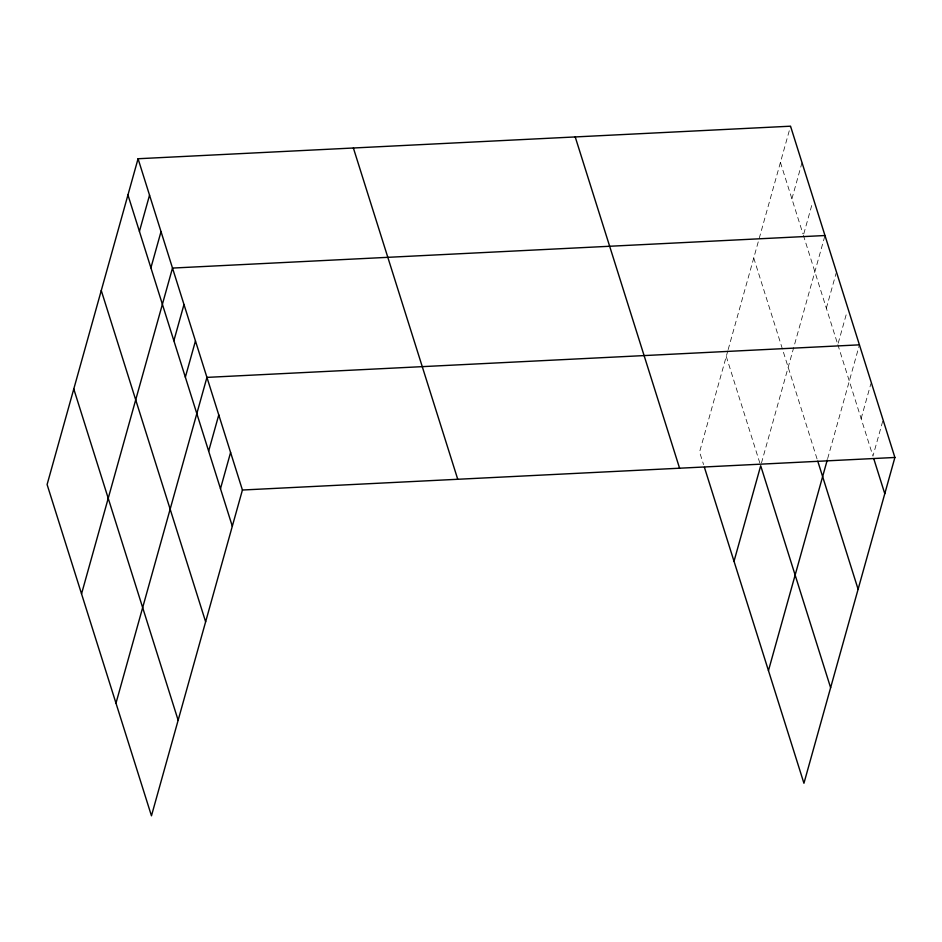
<?xml version="1.0" encoding="UTF-8"?>
<svg xmlns="http://www.w3.org/2000/svg" width="942" height="942" viewBox="0 0 942 942"><rect width="100%" height="100%" fill="white"/><g stroke="black" fill="none" stroke-linecap="round" stroke-linejoin="round"><path stroke-width="0.71" stroke-dasharray="4.71 3.53" d="M727.789 350.954L699.576 451.983L703.556 464.594M728.166 349.588L790.538 126.193M791.904 198.856L802.019 162.636M803.773 233.899L812.334 203.26M761.466 463.005L824.98 235.524M826.346 308.175L836.072 273.357M838.215 343.218L846.776 312.579M827.653 458.613L859.033 346.232M861.129 418.601L870.855 383.783M882.678 421.321L872.963 456.14L837.827 344.619M780.423 162.413L802.949 233.887M803.385 235.288L837.379 343.218M753.741 257.967L817.326 459.79M726.258 356.417L759.817 462.946"/><path stroke-width="1.41" d="M138.062 158.739L47.1 484.529L151.462 815.807L242.424 490.017L138.062 158.739L790.538 126.193L894.9 457.471L803.938 783.261L704.439 467.397M139.428 231.402L149.542 195.182M150.908 267.834L161.023 231.626M81.542 593.849L172.504 268.07L824.98 235.524M173.87 340.721L183.984 304.502M185.35 377.165L195.465 340.945M115.984 703.168L206.934 377.389L859.422 344.843M208.653 451.147L218.768 414.927M220.487 488.686L230.59 452.478M734.018 561.302L760.7 465.748L830.62 687.695M768.46 670.622L827.264 459.99M242.424 490.017L894.9 457.471M873.835 458.931L884.785 493.69M817.774 461.191L858.103 589.245M575.221 136.943L679.582 468.221M353.38 148L457.741 479.278M127.947 194.959L232.309 526.237M101.265 290.513L205.627 621.791M73.782 388.964L178.144 720.241"/></g></svg>
